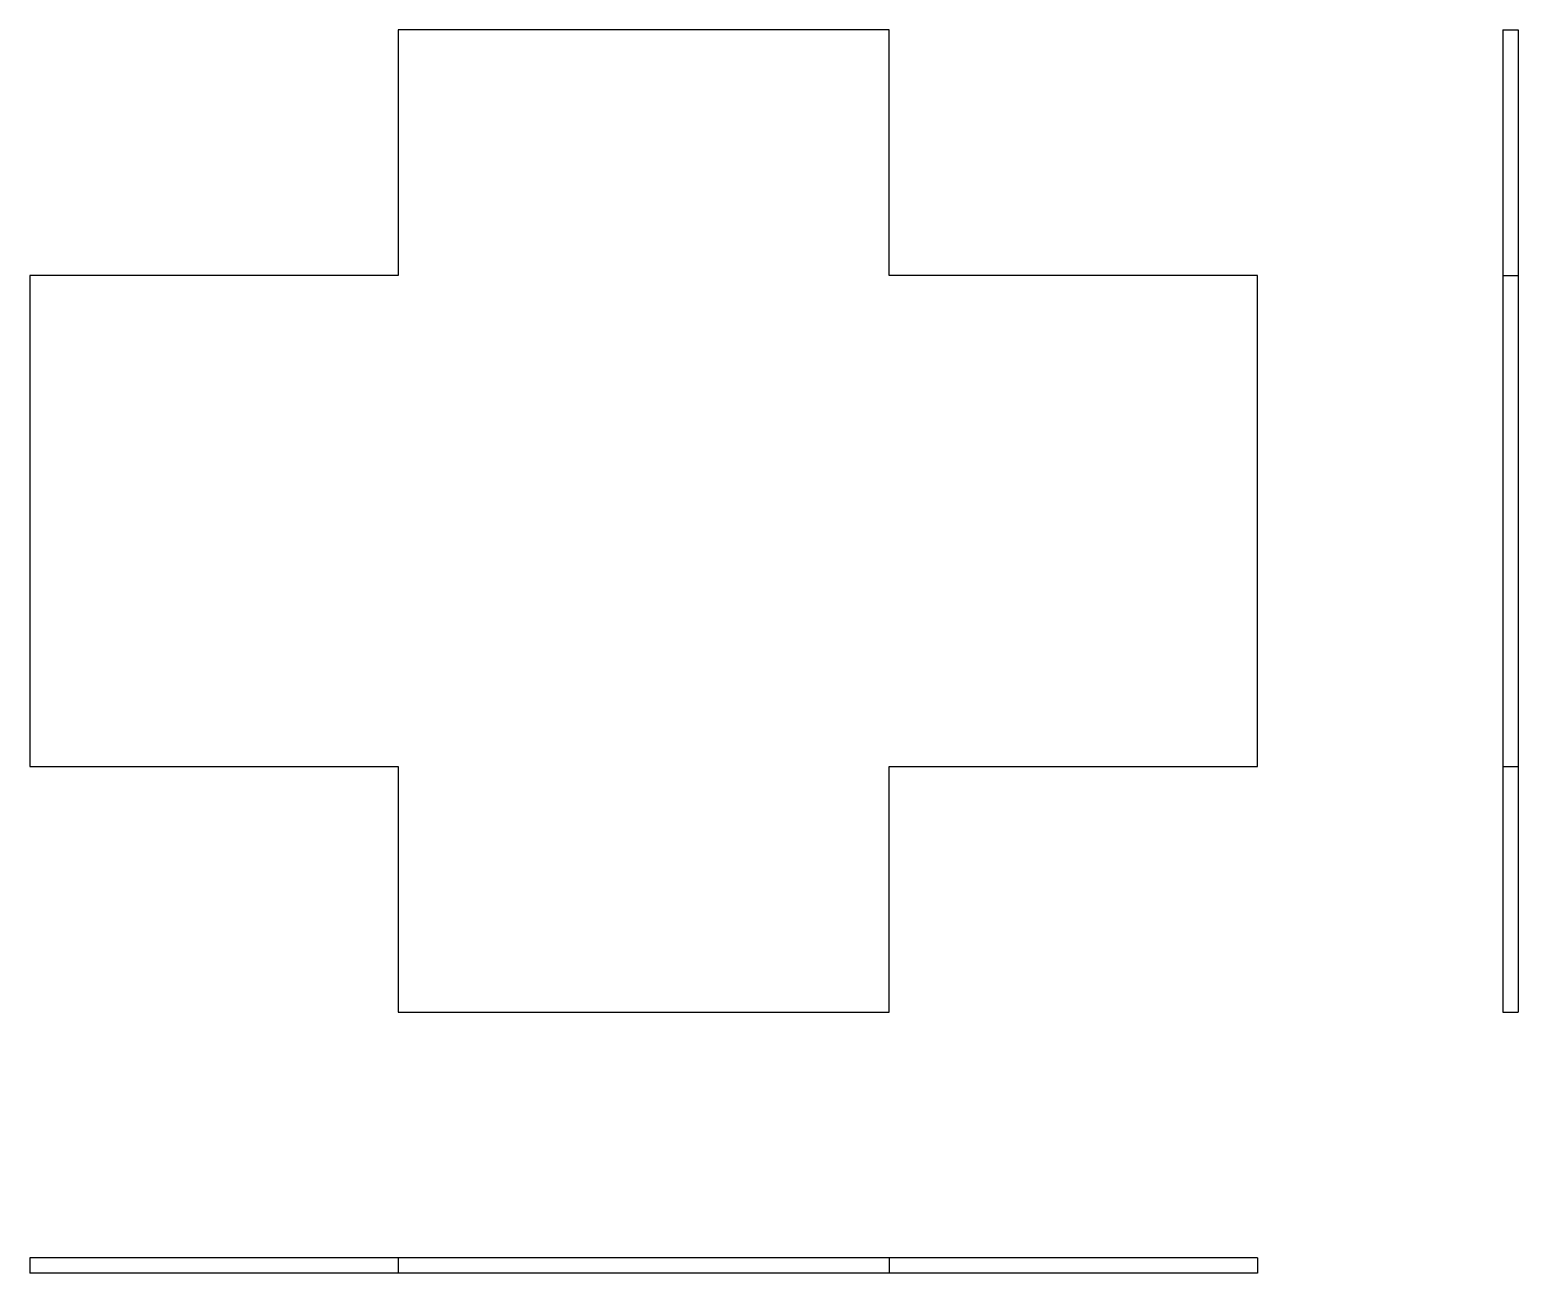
# Model space of a CAD drawing. Extents: x 0 to 1.18, y 0 to 0.98.
import ezdxf

# ---------------------------------------------------------------- set-up
doc = ezdxf.new("R2010")
doc.units = 0
for name, color, linetype in [('FRONT', 7, 'CONTINUOUS'), ('LEFT', 7, 'CONTINUOUS'), ('TOP', 7, 'CONTINUOUS')]:
    doc.layers.add(name, color=color, linetype=linetype)

msp = doc.modelspace()

# ---------------------------------------------------------------- linework, layer by layer
at = {"layer": 'FRONT'}
for p, q in [((0.679155, 0.982349), (0.291066, 0.982349)), ((0.291066, 0.982349), (0.291066, 0.788305)), ((0.679155, 0.788305), (0.679155, 0.982349)), ((0, 0.788305), (0, 0.400216)), ((0.291066, 0.788305), (0, 0.788305)), ((0.970221, 0.788305), (0.679155, 0.788305)), ((0.970221, 0.400216), (0.970221, 0.788305)), ((0, 0.400216), (0.291066, 0.400216)), ((0.291066, 0.400216), (0.291066, 0.206172)), ((0.679155, 0.206172), (0.679155, 0.400216)), ((0.679155, 0.400216), (0.970221, 0.400216)), ((0.291066, 0.206172), (0.679155, 0.206172))]:
    msp.add_line(p, q, dxfattribs=at)
at = {"layer": 'LEFT'}
for p, q in [((1.164265, 0.982349), (1.164265, 0.788305)), ((1.164265, 0.982349), (1.176393, 0.982349)), ((1.176393, 0.982349), (1.176393, 0.788305)), ((1.164265, 0.788305), (1.176393, 0.788305)), ((1.164265, 0.788305), (1.164265, 0.400216)), ((1.176393, 0.788305), (1.176393, 0.400216)), ((1.164265, 0.400216), (1.164265, 0.206172)), ((1.164265, 0.400216), (1.176393, 0.400216)), ((1.176393, 0.400216), (1.176393, 0.206172)), ((1.164265, 0.206172), (1.176393, 0.206172))]:
    msp.add_line(p, q, dxfattribs=at)
at = {"layer": 'TOP'}
for p, q in [((0, 0.012128), (0, 0)), ((0.291066, 0.012128), (0, 0.012128)), ((0.679155, 0.012128), (0.291066, 0.012128)), ((0.291066, 0.012128), (0.291066, 0)), ((0.970221, 0.012128), (0.679155, 0.012128)), ((0.679155, 0.012128), (0.679155, 0)), ((0.970221, 0.012128), (0.970221, 0)), ((0.291066, 0), (0, 0)), ((0.679155, 0), (0.291066, 0)), ((0.970221, 0), (0.679155, 0))]:
    msp.add_line(p, q, dxfattribs=at)

doc.saveas('drawing.dxf')
